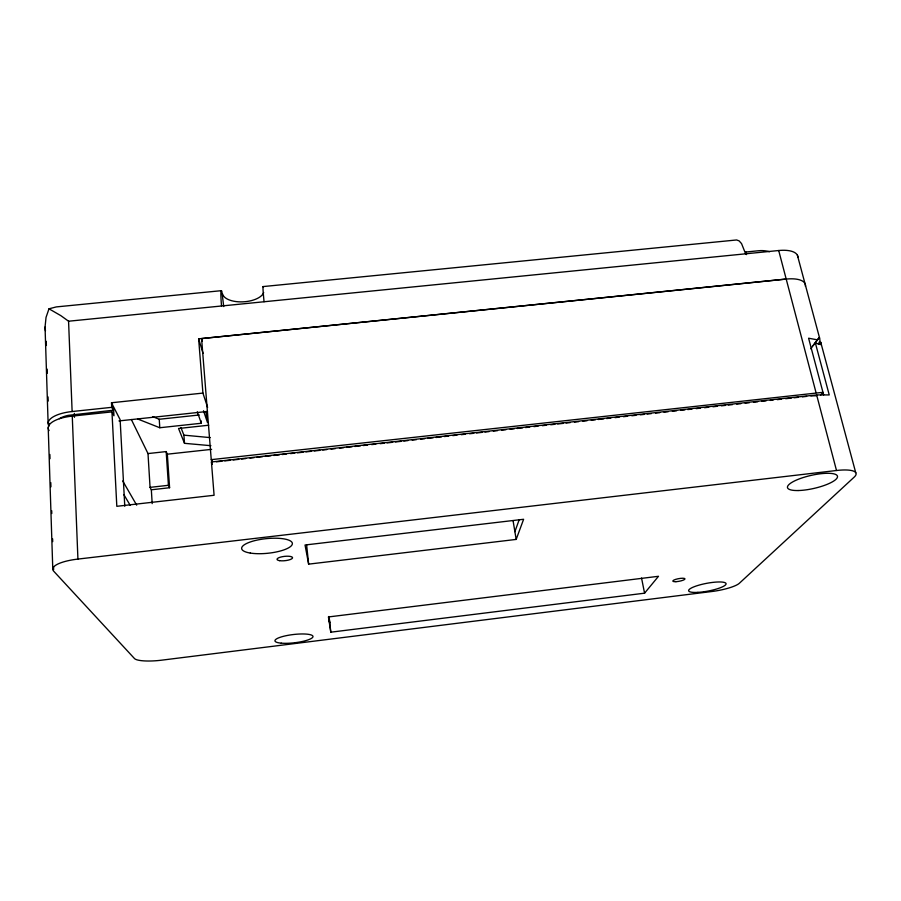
<?xml version="1.0" encoding="UTF-8"?>
<svg xmlns="http://www.w3.org/2000/svg" width="901" height="901" viewBox="0 0 901 901"><rect width="100%" height="100%" fill="white"/><g stroke="black" fill="none" stroke-linecap="round" stroke-linejoin="round"><path stroke-width="1.35" d="M48.113 423.098L45.05 327.052L46.03 317.4L48.992 308.806L56.301 306.914L221.286 290.685M514.888 531.669L519.111 519.922M516.172 539.417L523.616 519.28L305.034 545.004L308.638 564.139L516.172 539.417L513.074 520.71M818.491 343.822L820.011 340.747L819.595 338.055L797.396 255.22M819.595 338.055L819.122 337.616L810.787 348.8M813.153 345.443L819.122 337.616M819.02 344.475L820.732 342.256L855.725 472.665M644.564 593.185L658.496 576.291L328.426 616.948L330.802 632.187L644.564 593.185L641.546 578.025M820.597 395.066L822.928 392.318L211.251 459.656L201.587 338.585L786.179 279.085A28.663 11.285 -15.8 0 1 805.426 286.405M745.611 252.043L758.473 250.748A26.793 22.716 23.2 0 1 769.567 251.706M77.925 559.082L836.5 470.502A30.341 7.839 -13 0 1 854.159 477.147L739.338 583.285A22.502 4.629 -10.8 0 1 712.364 591.439L161.482 660.196A23.617 5.001 -5.3 0 1 134.486 658.552L53.666 571.155A31.918 8.785 -3.5 0 1 77.925 559.082L72.26 416.104L111.961 411.881L113.943 415.766L113.47 406.655L120.126 419.663L124.777 506.249M150.062 487.362L168.431 485.301L169.591 487.734L151.334 489.795L150.062 487.362L148.001 453.575L131.343 419.506M111.961 411.881L116.815 506.306L214.089 495.28L211.431 461.976L767.1 400.213L816.633 394.931L829.235 394.931L815.382 343.022L819.527 344.385L820.732 342.256L821.138 344.937M216.386 461.819L221.984 461.199M224.777 460.895L230.374 460.276M233.168 459.96L238.765 459.341M241.569 459.037L245.759 458.564M249.96 458.102L254.15 457.64M256.954 457.325L262.54 456.706M265.344 456.39L270.942 455.771M273.735 455.467L279.333 454.847M282.126 454.532L286.327 454.07M290.516 453.608L294.717 453.135M297.51 452.831L303.108 452.212M305.901 451.897L311.498 451.277M314.303 450.973L319.889 450.354M322.693 450.038L326.883 449.576M331.084 449.103L335.273 448.642M339.474 448.18L343.675 447.707M346.468 447.403L352.066 446.783M354.859 446.468L360.456 445.849M363.249 445.545L367.45 445.071M371.64 444.61L375.841 444.148M380.042 443.675L384.231 443.213M387.036 442.909L392.622 442.29M395.426 441.974L401.013 441.355M403.817 441.04L408.007 440.578M412.207 440.116L416.408 439.654M420.598 439.181L424.799 438.719M427.592 438.404L433.19 437.785M435.983 437.481L441.58 436.861M444.373 436.546L448.574 436.084M452.775 435.622L456.965 435.149M461.166 434.687L465.355 434.226M469.556 433.753L473.746 433.291M476.55 432.976L482.148 432.356M484.941 432.052L489.142 431.59M493.331 431.117L497.532 430.655M501.722 430.194L505.923 429.721M510.112 429.259L514.313 428.797M517.106 428.482L522.704 427.862M525.508 427.558L529.698 427.085M533.899 426.623L538.088 426.162M542.289 425.689L546.479 425.227M550.68 424.765L554.881 424.292M557.674 423.988L563.271 423.369M566.065 423.053L570.265 422.592M574.455 422.13L578.656 421.657M582.846 421.195L587.047 420.733M591.247 420.271L595.437 419.798M598.241 419.494L603.828 418.875M606.632 418.56L610.822 418.098M615.023 417.625L619.212 417.163M623.413 416.701L627.614 416.239M631.804 415.766L636.005 415.305M640.194 414.843L644.395 414.37M647.188 414.066L651.389 413.593M655.579 413.131L659.78 412.669M663.981 412.207L668.17 411.734M672.371 411.273L676.561 410.811M680.762 410.338L684.951 409.876M687.756 409.572L691.945 409.099M696.146 408.637L700.347 408.176M704.537 407.702L708.738 407.241M712.928 406.779L717.128 406.306M721.318 405.844L725.519 405.382M728.312 405.067L732.513 404.605M736.714 404.144L740.904 403.671M745.104 403.209L749.294 402.747M753.495 402.274L757.685 401.812M761.886 401.35L766.087 400.877M770.276 400.416L773.081 400.112M777.27 399.639L781.471 399.177M785.661 398.715L791.258 398.096M794.051 397.78L798.252 397.318M802.453 396.857L806.643 396.384M810.844 395.922L816.115 395.764M208.705 425.227L178.544 428.482L184.502 443.326L210.913 445.691M148.001 453.575L166.178 451.581L167.338 454.183L169.591 487.734M167.338 454.183L211.622 449.351M118.955 420.925L207.512 411.442M152.798 416.679L159.24 419.269L199.279 414.978M137.864 419.066L159.792 427.738L201.317 423.256L201.126 420.846M59.365 418.65A22.885 8.627 -1.5 0 1 68.161 415.361L113.233 410.225L111.735 407.331L111.499 402.758L202.916 393.084L207.613 407.387M48.902 423.301L48.992 426.083A30.6 11.533 -1.5 0 1 72.125 411.532L111.735 407.331M202.916 393.084L198.637 338.844L786.19 279.04M263.081 286.574L736.579 239.97L739.09 240.86L741.546 243.597L745.623 253.812M48.992 308.806L60.851 315.654L68.566 321.218L778.701 250.523A28.415 11.758 -16.3 0 1 797.948 257.202M180.932 427.615L183.917 435.149L210.271 437.616M817.59 339.88L808.591 338.213L823.649 394.897M123.831 494.559L130.228 505.36M122.716 480.943L136.682 505.157M111.499 402.758L112.997 405.675L113.233 410.225M211.431 461.976L212.276 464.297M211.251 459.656L212.197 462.292L211.972 459.487M197.285 411.791L201.317 423.256M203.502 410.755L207.5 422.58L205.935 411.498M198.637 338.844L203.063 353.327M201.587 338.585L202.342 341.107M223.73 306.565L221.871 291.428A28.224 1.847 83 0 0 220.88 294.987A28.787 1.881 83 0 0 221.533 305.98M778.701 250.523L816.058 392.723M816.633 394.931L836.5 470.502M745.848 251.998L746.501 254.6M328.685 616.622L329.687 623.12L328.966 616.487M329.124 616.825L330.802 632.187M306.61 544.823L308.638 564.139M45.05 327.052L45.444 330.847M183.917 435.149L184.502 443.326M166.178 451.581L168.431 485.301M159.24 419.269L159.792 427.738M151.334 489.795L152.19 503.625M74.299 413.379L74.456 417.309M68.566 321.218L72.125 411.532M46.244 341.333L46.379 345.5M47.145 369.117L47.28 373.284M48.046 396.913L48.181 401.08M49.87 454.487L50.005 458.71M50.783 482.598L50.929 486.822M51.706 510.709L51.796 513.525M52.618 538.821L52.708 541.636M53.531 566.932L53.621 569.747M48.215 427.626L52.776 568.903M264.061 301.745A28.686 0.924 83.3 0 1 262.979 287.746A28.145 0.912 83.3 0 1 263.407 287.34M263.689 292.566A20.791 9.956 -3.8 0 1 242.628 301.858A20.791 9.956 -3.8 0 1 222.637 294.041M49.093 430.588A30.645 11.454 -1.6 0 1 72.26 416.104M697.892 592.362A19.034 3.931 -10.7 0 0 726.082 583.859A19.034 3.931 -10.7 0 0 698.117 585.391A19.034 3.931 -10.7 0 0 697.892 592.362M798.083 490.538A25.633 6.667 -12.8 0 0 837.423 477.237A25.633 6.667 -12.8 0 0 801.946 477.947A25.633 6.667 -12.8 0 0 798.083 490.538M250.298 553.068A25.476 7.343 -5.8 0 0 291.89 545.082A25.476 7.343 -5.8 0 0 258.914 539.722A25.476 7.343 -5.8 0 0 250.298 553.068M281.236 643.156A19.124 4.156 -6.6 0 0 312.568 637.48A19.124 4.156 -6.6 0 0 288.196 635.295A19.124 4.156 -6.6 0 0 281.236 643.156M279.659 560.67A7.816 2.174 -6.1 0 0 292.431 558.192A7.816 2.174 -6.1 0 0 282.317 556.694A7.816 2.174 -6.1 0 0 279.659 560.67M675.953 581.686A6.217 1.351 -10.5 0 0 684.985 578.859A6.217 1.351 -10.5 0 0 675.694 579.366A6.217 1.351 -10.5 0 0 675.953 581.686"/></g></svg>
